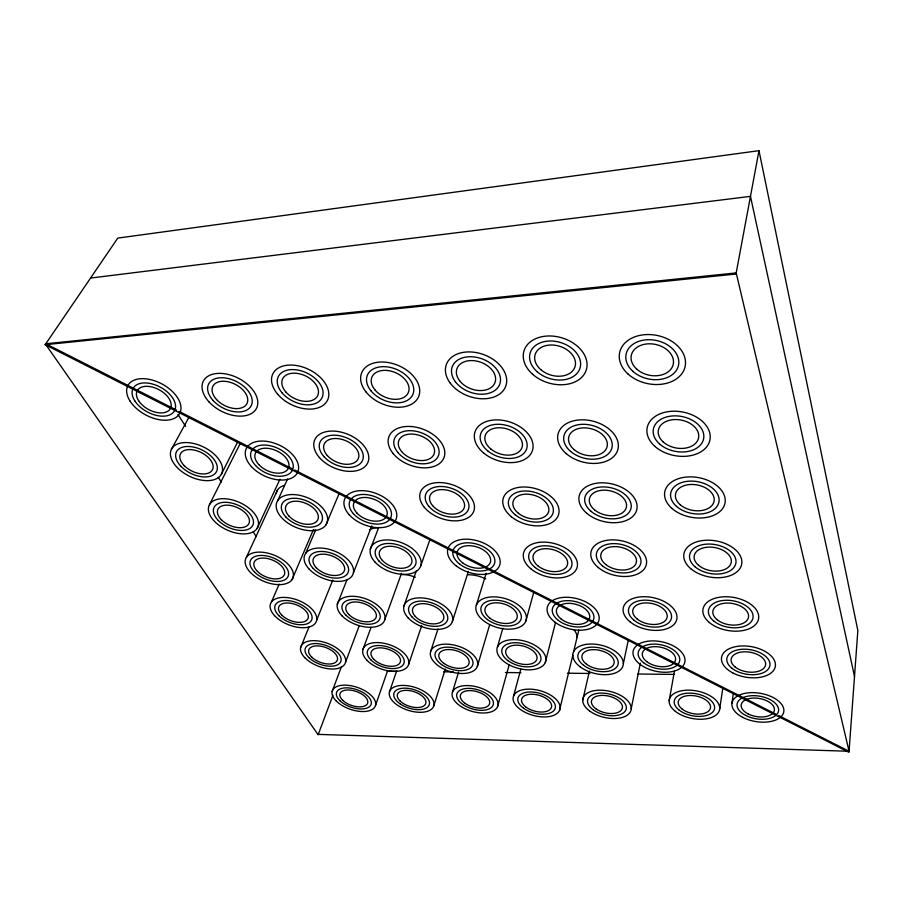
<?xml version="1.0" encoding="UTF-8"?>
<svg xmlns="http://www.w3.org/2000/svg" width="903" height="903" viewBox="0 0 903 903"><rect width="100%" height="100%" fill="white"/><g stroke="black" fill="none" stroke-linecap="round" stroke-linejoin="round"><path stroke-width="1.35" d="M731.927 703.29L733.326 693.515M719.668 709.137L722.772 688.312M669.168 700.66L674.575 670.477M758.983 150.666L735.99 274.038L45.15 344.72L117.774 238.099L758.983 150.666L857.85 630.497L848.989 752.334L45.15 344.72M631.231 708.674L640.34 663.174M623.352 663.694L628.24 640.396M582.683 700.412L589.411 671.098M559.476 710.537A24.144 12.834 15.2 0 0 530.084 689.147A24.144 12.834 15.2 0 0 520.309 709.419A24.144 12.834 15.2 0 0 559.476 710.537L572.807 655.273M573.608 651.718L578.846 630.023M545.265 662.588A25.171 14.008 15.7 0 0 514.405 639.629A25.171 14.008 15.7 0 0 504.551 661.978A25.171 14.008 15.7 0 0 545.265 662.588L555.424 622.98M513.626 695.852L520.839 669.123M525.828 621.162A26.006 14.99 16.5 0 0 493.659 596.86A26.006 14.99 16.5 0 0 483.963 621.027A26.006 14.99 16.5 0 0 525.828 621.162L533.989 591.465M497.564 706.677A23.704 12.45 16.6 0 0 467.889 685.58A23.704 12.45 16.6 0 0 459.717 705.615A23.704 12.45 16.6 0 0 497.564 706.677L509.179 664.811M497.395 647.248L502.847 628.296M477.326 666.482A24.528 13.342 17.4 0 0 446.375 644.144A24.528 13.342 17.4 0 0 438.406 665.85A24.528 13.342 17.4 0 0 477.326 666.482L489.595 625.045M452.437 692.217L458.577 672.137M476.321 605.292L486.198 573.202M433.688 706.101A23.218 11.953 18 0 0 403.867 685.422A23.218 11.953 18 0 0 397.309 705.074A23.218 11.953 18 0 0 433.688 706.101L445.348 669.033M452.335 621.614L468.375 571.396M430.629 651.514L437.978 628.996M408.596 664.484L421.656 625.756M389.464 691.935L396.665 670.929M375.513 705.446L387.511 670.985M420.866 565.481L429.715 540.208M403.923 606.094L416.362 570.741M384.813 619.582L401.496 573.337M362.803 649.81L371.077 627.303M332.902 695.378L318.138 734.771L45.522 344.178M345.544 662.204L359.304 625.497M332.101 691.54L341.503 666.561M370.298 549.272L378.786 527.296M353.423 572.807L371.765 525.907M337.282 604.355L347.068 579.478M316.648 620.192L332.789 580.076M300.564 647.801L308.984 626.998M325.927 524.925A27.124 15.927 22.9 0 0 297.956 495.013A27.124 15.927 22.9 0 0 281.871 517.938A27.124 15.927 22.9 0 0 325.927 524.925L338.896 494.11M305.632 553.449L315.542 530.196M291.996 579.703A25.521 14.076 22.6 0 0 265.076 552.591A25.521 14.076 22.6 0 0 250.774 572.829A25.521 14.076 22.6 0 0 291.996 579.703L313.296 529.892M271.385 602.098L279.196 584.106M277.65 500.725L287.583 479.064M257.186 528.289A26.661 15.114 24.3 0 0 228.561 499.133A26.661 15.114 24.3 0 0 214.564 521.449A26.661 15.114 24.3 0 0 257.186 528.289L279.964 479.2M246.35 557.365L277.447 490.126M209.473 504.664L240.221 443.463M221.314 474.335A27.914 16.22 26.1 0 0 190.872 442.955A27.914 16.22 26.1 0 0 177.236 467.551A27.914 16.22 26.1 0 0 221.314 474.335L237.568 442.143M171.401 449.333L188.862 417.434M90.548 278.056L750.472 196.369L854.509 676.449M387.218 671.189L397.06 671.29M443.508 671.821L453.362 671.934M505.443 672.521L520.929 672.69M567.377 673.209L589.896 673.469M637.755 674.01L674.349 674.417M318.274 734.387L849.068 751.262L736.193 272.92L45.793 343.772L176.536 410.086M179.042 411.362L292.188 468.759M294.694 470.034L776.162 714.284M778.679 715.56L849.068 751.262M177.97 414.466L185.578 426.329M218.266 477.337L221.303 482.078M253.235 531.901L256.271 536.642M313.262 530.23A23.534 13.556 21.8 0 1 315.531 530.332M276.194 493.704A24.437 14.471 23.1 0 1 284.298 485.362M573.902 629.696A23.162 13.252 14.9 0 1 577.096 637.055M401.496 574.556A23.083 13.229 19.1 0 1 415.391 577.186M468.036 574.748A23.512 13.748 17.3 0 1 485.69 578.925M369.575 529.689A23.952 14.188 20.2 0 1 378.176 527.724M336.435 701.213A22.812 11.502 19.2 0 0 374.011 708.076A22.812 11.502 19.2 0 0 351.086 685.749A22.812 11.502 19.2 0 0 336.435 701.213M339.923 700.717A18.252 9.199 19.2 0 0 369.993 706.169A18.252 9.199 19.2 0 0 351.583 688.312A18.252 9.199 19.2 0 0 339.923 700.717M342.711 700.31A14.606 7.359 19.2 0 0 366.765 704.633A14.606 7.359 19.2 0 0 352.001 690.355A14.606 7.359 19.2 0 0 342.711 700.31M311.738 657.136A15.159 7.89 20.3 0 0 336.548 661.47A15.159 7.89 20.3 0 0 320.926 646.209A15.159 7.89 20.3 0 0 311.738 657.136M308.894 657.621A18.952 9.865 20.3 0 0 339.9 663.073A18.952 9.865 20.3 0 0 320.43 643.997A18.952 9.865 20.3 0 0 308.894 657.621M305.327 658.208A23.681 12.326 20.3 0 0 344.088 665.082A23.681 12.326 20.3 0 0 319.843 641.22A23.681 12.326 20.3 0 0 305.327 658.208M275.347 616.444A24.55 13.139 21.4 0 0 315.26 623.318A24.55 13.139 21.4 0 0 289.682 597.921A24.55 13.139 21.4 0 0 275.347 616.444M281.883 615.203A15.712 8.409 21.4 0 0 307.415 619.526A15.712 8.409 21.4 0 0 290.947 603.283A15.712 8.409 21.4 0 0 281.883 615.203M278.982 615.767A19.64 10.509 21.4 0 0 310.903 621.219A19.64 10.509 21.4 0 0 290.371 600.901A19.64 10.509 21.4 0 0 278.982 615.767M257.468 571.396A16.333 9.007 22.6 0 0 283.835 575.708A16.333 9.007 22.6 0 0 266.498 558.37A16.333 9.007 22.6 0 0 257.468 571.396M254.499 572.039A20.419 11.254 22.6 0 0 287.47 577.491A20.419 11.254 22.6 0 0 265.854 555.808A20.419 11.254 22.6 0 0 254.499 572.039M218.368 520.534A21.333 12.089 24.3 0 0 252.445 525.941A21.333 12.089 24.3 0 0 229.475 502.632A21.333 12.089 24.3 0 0 218.368 520.534M221.393 519.778A17.067 9.673 24.3 0 0 248.652 524.067A17.067 9.673 24.3 0 0 230.231 505.432A17.067 9.673 24.3 0 0 221.393 519.778M184.212 465.632A17.879 10.384 26.1 0 0 212.397 469.865A17.879 10.384 26.1 0 0 192.791 449.818A17.879 10.384 26.1 0 0 184.212 465.632M181.119 466.501A22.338 12.981 26.1 0 0 216.37 471.851A22.338 12.981 26.1 0 0 191.921 446.771A22.338 12.981 26.1 0 0 181.119 466.501M138.622 400.718A18.839 11.186 28.4 0 0 168.759 410.572A18.839 11.186 28.4 0 0 154.052 387.59A18.839 11.186 28.4 0 0 138.622 400.718M134.807 400.876A23.546 13.985 28.4 0 0 172.473 413.258A23.546 13.985 28.4 0 0 154.153 384.52A23.546 13.985 28.4 0 0 134.807 400.876M130.021 401.045A29.427 17.484 28.4 0 0 177.09 416.599A29.427 17.484 28.4 0 0 154.323 380.682A29.427 17.484 28.4 0 0 130.021 401.045M748.113 713.901A16.818 9.165 9.6 0 0 774.368 710.368A16.818 9.165 9.6 0 0 750.901 698.279A16.818 9.165 9.6 0 0 748.113 713.901M745.686 715.436A21.017 11.446 9.6 0 0 778.533 711.067A21.017 11.446 9.6 0 0 749.253 695.931A21.017 11.446 9.6 0 0 745.686 715.436M742.65 717.332A26.266 14.313 9.6 0 0 783.748 711.936A26.266 14.313 9.6 0 0 747.221 692.973A26.266 14.313 9.6 0 0 742.65 717.332M735.053 666.922A17.462 9.933 9.5 0 0 764.57 667.317A17.462 9.933 9.5 0 0 745.438 651.797A17.462 9.933 9.5 0 0 735.053 666.922M731.723 668.073A21.819 12.416 9.5 0 0 768.634 668.615A21.819 12.416 9.5 0 0 744.794 649.201A21.819 12.416 9.5 0 0 731.723 668.073M732.717 672.859A27.259 15.52 9.5 0 0 775.316 666.437A27.259 15.52 9.5 0 0 737.266 646.367A27.259 15.52 9.5 0 0 732.717 672.859M717.027 619.616A18.071 10.757 9.7 0 0 747.549 619.616A18.071 10.757 9.7 0 0 727.525 603.069A18.071 10.757 9.7 0 0 717.027 619.616M713.618 620.903A22.586 13.443 9.7 0 0 751.77 620.971A22.586 13.443 9.7 0 0 726.813 600.258A22.586 13.443 9.7 0 0 713.618 620.903M709.329 622.483A28.219 16.796 9.7 0 0 757.041 622.664A28.219 16.796 9.7 0 0 725.978 596.736A28.219 16.796 9.7 0 0 709.329 622.483M698.617 565.357A18.794 11.739 10 0 0 730.301 564.894A18.794 11.739 10 0 0 709.25 547.105A18.794 11.739 10 0 0 698.617 565.357M695.096 566.824A23.478 14.674 10 0 0 734.703 566.305A23.478 14.674 10 0 0 708.483 544.046A23.478 14.674 10 0 0 695.096 566.824M690.671 568.608A29.347 18.342 10 0 0 740.2 568.066A29.347 18.342 10 0 0 707.557 540.197A29.347 18.342 10 0 0 690.671 568.608M680.196 504.743A19.606 12.913 10.3 0 0 713.189 503.705A19.606 12.913 10.3 0 0 690.998 484.471A19.606 12.913 10.3 0 0 680.196 504.743M671.956 508.445A30.623 20.159 10.3 0 0 723.563 507.034A30.623 20.159 10.3 0 0 689.147 476.886A30.623 20.159 10.3 0 0 671.956 508.445M676.539 506.414A24.505 16.13 10.3 0 0 717.806 505.183A24.505 16.13 10.3 0 0 690.152 481.118A24.505 16.13 10.3 0 0 676.539 506.414M663.333 442.064A20.476 14.188 10.8 0 0 697.726 440.371A20.476 14.188 10.8 0 0 674.327 419.579A20.476 14.188 10.8 0 0 663.333 442.064M659.54 443.949A25.577 17.733 10.8 0 0 702.545 441.917A25.577 17.733 10.8 0 0 673.412 415.888A25.577 17.733 10.8 0 0 659.54 443.949M654.788 446.263A31.977 22.169 10.8 0 0 708.584 443.858A31.977 22.169 10.8 0 0 672.317 411.249A31.977 22.169 10.8 0 0 654.788 446.263M636.638 369.034A21.435 15.712 12 0 0 672.509 366.505A21.435 15.712 12 0 0 647.677 343.862A21.435 15.712 12 0 0 636.638 369.034M632.721 371.189A26.785 19.64 12 0 0 677.589 368.131A26.785 19.64 12 0 0 646.638 339.776A26.785 19.64 12 0 0 632.721 371.189M627.811 373.819A33.479 24.55 12 0 0 683.921 370.174A33.479 24.55 12 0 0 645.408 334.629A33.479 24.55 12 0 0 627.811 373.819M574.094 449.604A19.776 13.489 14.6 0 0 606.669 448.012A19.776 13.489 14.6 0 0 583.022 427.898A19.776 13.489 14.6 0 0 574.094 449.604M566.26 453.645A30.894 21.062 14.6 0 0 617.223 451.41A30.894 21.062 14.6 0 0 580.527 419.85A30.894 21.062 14.6 0 0 566.26 453.645M570.617 451.421A24.72 16.852 14.6 0 0 611.365 449.525A24.72 16.852 14.6 0 0 581.893 424.331A24.72 16.852 14.6 0 0 570.617 451.421M518.446 513.288A18.466 11.795 16.3 0 0 548.381 512.362A18.466 11.795 16.3 0 0 525.727 494.167A18.466 11.795 16.3 0 0 518.446 513.288M515.32 514.857A23.072 14.741 16.3 0 0 552.76 513.762A23.072 14.741 16.3 0 0 524.53 490.995A23.072 14.741 16.3 0 0 515.32 514.857M511.414 516.776A28.84 18.421 16.3 0 0 558.246 515.523A28.84 18.421 16.3 0 0 523.074 486.999A28.84 18.421 16.3 0 0 511.414 516.776M630.136 621.896A27.361 16.198 12.2 0 0 675.749 622.065A27.361 16.198 12.2 0 0 644.245 596.702A27.361 16.198 12.2 0 0 630.136 621.896M634.12 620.35A21.898 12.958 12.2 0 0 670.59 620.406A21.898 12.958 12.2 0 0 645.295 600.156A21.898 12.958 12.2 0 0 634.12 620.35M637.292 619.086A17.518 10.373 12.2 0 0 666.459 619.086A17.518 10.373 12.2 0 0 646.164 602.899A17.518 10.373 12.2 0 0 637.292 619.086M490.16 618.318A16.649 9.594 16.5 0 0 516.922 618.307A16.649 9.594 16.5 0 0 496.232 602.798A16.649 9.594 16.5 0 0 490.16 618.318M487.417 619.537A20.814 11.987 16.5 0 0 520.884 619.571A20.814 11.987 16.5 0 0 495.07 600.168A20.814 11.987 16.5 0 0 487.417 619.537M682.228 709.115A16.412 8.928 11.2 0 0 709.713 709.814A16.412 8.928 11.2 0 0 691.167 695.491A16.412 8.928 11.2 0 0 682.228 709.115M679.18 710.13A20.509 11.163 11.2 0 0 713.562 711.045A20.509 11.163 11.2 0 0 690.445 693.132A20.509 11.163 11.2 0 0 679.18 710.13M675.376 711.372A25.634 13.951 11.2 0 0 718.359 712.58A25.634 13.951 11.2 0 0 689.565 690.163A25.634 13.951 11.2 0 0 675.376 711.372M507.926 660.624A20.148 11.208 15.7 0 0 540.479 661.052A20.148 11.208 15.7 0 0 515.726 642.722A20.148 11.208 15.7 0 0 507.926 660.624M510.624 659.517A16.119 8.962 15.7 0 0 536.653 659.833A16.119 8.962 15.7 0 0 516.798 645.171A16.119 8.962 15.7 0 0 510.624 659.517M459.796 564.217A21.728 13.093 17.7 0 0 494.472 563.686A21.728 13.093 17.7 0 0 467.223 542.793A21.728 13.093 17.7 0 0 459.796 564.217M462.618 562.829A17.394 10.475 17.7 0 0 490.34 562.366A17.394 10.475 17.7 0 0 468.488 545.672A17.394 10.475 17.7 0 0 462.618 562.829M456.252 565.91A27.158 16.356 17.7 0 0 499.641 565.346A27.158 16.356 17.7 0 0 465.688 539.181A27.158 16.356 17.7 0 0 456.252 565.91M428.948 506.414A22.654 14.2 19.1 0 0 466.795 512.182A22.654 14.2 19.1 0 0 445.506 486.852A22.654 14.2 19.1 0 0 428.948 506.414M424.399 507.407A28.309 17.744 19.1 0 0 471.705 514.71A28.309 17.744 19.1 0 0 445.224 483.026A28.309 17.744 19.1 0 0 424.399 507.407M432.582 505.59A18.128 11.355 19.1 0 0 462.855 510.15A18.128 11.355 19.1 0 0 445.755 489.9A18.128 11.355 19.1 0 0 432.582 505.59M455.462 381.845A25.307 17.688 20.1 0 0 497.892 387.568A25.307 17.688 20.1 0 0 474.696 357.024A25.307 17.688 20.1 0 0 455.462 381.845M459.582 380.705A20.25 14.155 20.1 0 0 493.523 385.209A20.25 14.155 20.1 0 0 474.876 360.794A20.25 14.155 20.1 0 0 459.582 380.705M450.315 383.222A31.616 22.112 20.1 0 0 503.343 390.514A31.616 22.112 20.1 0 0 474.504 352.294A31.616 22.112 20.1 0 0 450.315 383.222M401.621 451.568A18.861 12.236 20.9 0 0 432.921 456.071A18.861 12.236 20.9 0 0 414.77 434.309A18.861 12.236 20.9 0 0 401.621 451.568M397.896 452.516A23.568 15.283 20.9 0 0 437.029 458.216A23.568 15.283 20.9 0 0 414.421 431.002A23.568 15.283 20.9 0 0 397.896 452.516M393.234 453.667A29.449 19.11 20.9 0 0 442.154 460.891A29.449 19.11 20.9 0 0 414.037 426.848A29.449 19.11 20.9 0 0 393.234 453.667M374.847 389.769A19.764 13.308 23 0 0 407.434 394.182A19.764 13.308 23 0 0 388.121 370.58A19.764 13.308 23 0 0 374.847 389.769M371.009 390.864A24.697 16.638 23 0 0 411.745 396.462A24.697 16.638 23 0 0 387.692 366.945A24.697 16.638 23 0 0 371.009 390.864M366.2 392.184A30.871 20.792 23 0 0 417.13 399.318A30.871 20.792 23 0 0 387.206 362.385A30.871 20.792 23 0 0 366.2 392.184M282.334 393.132A24.291 15.701 25.6 0 0 321.558 398.607A24.291 15.701 25.6 0 0 296.568 369.858A24.291 15.701 25.6 0 0 282.334 393.132M285.924 392.06A19.437 12.563 25.6 0 0 317.292 396.372A19.437 12.563 25.6 0 0 297.222 373.39A19.437 12.563 25.6 0 0 285.924 392.06M277.842 394.43A30.352 19.629 25.6 0 0 326.886 401.383A30.352 19.629 25.6 0 0 295.778 365.41A30.352 19.629 25.6 0 0 277.842 394.43M595.754 708.652A15.848 8.533 13.4 0 0 621.862 709.329A15.848 8.533 13.4 0 0 603.114 695.389A15.848 8.533 13.4 0 0 595.754 708.652M592.955 709.645A19.81 10.667 13.4 0 0 625.598 710.526A19.81 10.667 13.4 0 0 602.222 693.086A19.81 10.667 13.4 0 0 592.955 709.645M589.456 710.853A24.753 13.331 13.4 0 0 630.283 712.027A24.753 13.331 13.4 0 0 601.15 690.197A24.753 13.331 13.4 0 0 589.456 710.853M526.189 707.263A15.453 8.217 15.2 0 0 551.236 707.907A15.453 8.217 15.2 0 0 532.318 694.238A15.453 8.217 15.2 0 0 526.189 707.263M523.582 708.234A19.313 10.272 15.2 0 0 554.894 709.081A19.313 10.272 15.2 0 0 531.314 691.98A19.313 10.272 15.2 0 0 523.582 708.234M462.799 704.442A18.974 9.967 16.6 0 0 493.061 705.232A18.974 9.967 16.6 0 0 469.255 688.379A18.974 9.967 16.6 0 0 462.799 704.442M465.248 703.471A15.182 7.969 16.6 0 0 489.449 704.08A15.182 7.969 16.6 0 0 470.373 690.603A15.182 7.969 16.6 0 0 465.248 703.471M399.927 700.852A14.866 7.653 18 0 0 424.647 705.277A14.866 7.653 18 0 0 410.21 690.727A14.866 7.653 18 0 0 399.927 700.852M400.187 703.911A18.579 9.572 18 0 0 429.275 704.679A18.579 9.572 18 0 0 405.357 688.165A18.579 9.572 18 0 0 400.187 703.911M373.808 659.303A15.407 8.206 19 0 0 399.295 663.728A15.407 8.206 19 0 0 384.068 648.207A15.407 8.206 19 0 0 373.808 659.303M367.069 660.386A24.054 12.811 19 0 0 406.903 667.407A24.054 12.811 19 0 0 383.278 643.15A24.054 12.811 19 0 0 367.069 660.386M370.817 659.8A19.245 10.249 19 0 0 402.682 665.364A19.245 10.249 19 0 0 383.707 645.961A19.245 10.249 19 0 0 370.817 659.8M444.05 663.468A15.701 8.533 17.4 0 0 468.928 663.795A15.701 8.533 17.4 0 0 449.028 649.528A15.701 8.533 17.4 0 0 444.05 663.468M441.544 664.54A19.618 10.667 17.4 0 0 472.664 664.992A19.618 10.667 17.4 0 0 447.843 647.146A19.618 10.667 17.4 0 0 441.544 664.54M407.998 617.675A25.431 14.335 18.4 0 0 450.383 624.865A25.431 14.335 18.4 0 0 426.182 598.418A25.431 14.335 18.4 0 0 407.998 617.675M415.267 616.399A16.277 9.177 18.4 0 0 442.391 620.914A16.277 9.177 18.4 0 0 426.792 604.005A16.277 9.177 18.4 0 0 415.267 616.399M412.039 616.975A20.351 11.468 18.4 0 0 445.947 622.664A20.351 11.468 18.4 0 0 426.509 601.533A20.351 11.468 18.4 0 0 412.039 616.975M316.377 567.818A16.626 9.448 21.4 0 0 343.558 572.209A16.626 9.448 21.4 0 0 326.536 554.453A16.626 9.448 21.4 0 0 316.377 567.818M313.239 568.484A20.78 11.807 21.4 0 0 347.226 574.026A20.78 11.807 21.4 0 0 326.028 551.823A20.78 11.807 21.4 0 0 313.239 568.484M309.323 569.285A25.961 14.753 21.4 0 0 351.809 576.295A25.961 14.753 21.4 0 0 325.407 548.516A25.961 14.753 21.4 0 0 309.323 569.285M289.118 516.234A17.36 10.204 22.9 0 0 317.303 520.602A17.36 10.204 22.9 0 0 299.277 501.481A17.36 10.204 22.9 0 0 289.118 516.234M285.901 517.001A21.706 12.744 22.9 0 0 321.141 522.521A21.706 12.744 22.9 0 0 298.679 498.614A21.706 12.744 22.9 0 0 285.901 517.001M255.56 465.542A22.643 13.68 24.6 0 0 291.996 471.016A22.643 13.68 24.6 0 0 268.214 445.36A22.643 13.68 24.6 0 0 255.56 465.542M251.429 466.614A28.298 17.101 24.6 0 0 296.997 473.544A28.298 17.101 24.6 0 0 267.367 441.454A28.298 17.101 24.6 0 0 251.429 466.614M258.856 464.661A18.116 10.949 24.6 0 0 288.001 468.984A18.116 10.949 24.6 0 0 268.902 448.464A18.116 10.949 24.6 0 0 258.856 464.661M213.187 400.582A23.884 14.832 27.1 0 0 251.068 405.955A23.884 14.832 27.1 0 0 225.513 378.03A23.884 14.832 27.1 0 0 213.187 400.582M216.562 399.544A19.11 11.863 27.1 0 0 246.846 403.788A19.11 11.863 27.1 0 0 226.337 381.461A19.11 11.863 27.1 0 0 216.562 399.544M208.954 401.835A29.844 18.534 27.1 0 0 256.328 408.664A29.844 18.534 27.1 0 0 224.497 373.729A29.844 18.534 27.1 0 0 208.954 401.835M379.046 561.09A21.277 12.484 19.8 0 0 414.285 566.757A21.277 12.484 19.8 0 0 393.516 543.832A21.277 12.484 19.8 0 0 379.046 561.09M382.364 560.402A17.022 9.989 19.8 0 0 410.56 564.894A17.022 9.989 19.8 0 0 393.889 546.563A17.022 9.989 19.8 0 0 382.364 560.402M374.88 561.926A26.582 15.611 19.8 0 0 418.936 569.093A26.582 15.611 19.8 0 0 393.087 540.423A26.582 15.611 19.8 0 0 374.88 561.926M356.775 512.881A17.676 10.712 21.2 0 0 385.897 517.34A17.676 10.712 21.2 0 0 368.311 497.745A17.676 10.712 21.2 0 0 356.775 512.881M353.378 513.672A22.09 13.398 21.2 0 0 389.78 519.315A22.09 13.398 21.2 0 0 367.871 494.799A22.09 13.398 21.2 0 0 353.378 513.672M349.111 514.631A27.609 16.739 21.2 0 0 394.622 521.765A27.609 16.739 21.2 0 0 367.352 491.108A27.609 16.739 21.2 0 0 349.111 514.631M327.315 455.53A18.5 11.615 23 0 0 357.565 459.932A18.5 11.615 23 0 0 338.851 438.745A18.5 11.615 23 0 0 327.315 455.53M319.425 457.561A28.907 18.15 23 0 0 366.697 464.639A28.907 18.15 23 0 0 337.688 431.476A28.907 18.15 23 0 0 319.425 457.561M323.816 456.455A23.128 14.516 23 0 0 361.629 462.031A23.128 14.516 23 0 0 338.32 435.517A23.128 14.516 23 0 0 323.816 456.455M341.944 615.744A25.002 13.782 20 0 0 383.143 622.788A25.002 13.782 20 0 0 358.209 596.804A25.002 13.782 20 0 0 341.944 615.744M348.851 614.48A16.006 8.827 20 0 0 375.208 618.905A16.006 8.827 20 0 0 359.146 602.29A16.006 8.827 20 0 0 348.851 614.48M345.781 615.056A20.001 11.028 20 0 0 378.741 620.632A20.001 11.028 20 0 0 358.717 599.852A20.001 11.028 20 0 0 345.781 615.056M554.645 621.907A26.616 15.577 14.4 0 0 598.283 622.065A26.616 15.577 14.4 0 0 566.429 597.267A26.616 15.577 14.4 0 0 554.645 621.907M558.347 620.395A21.3 12.461 14.4 0 0 593.237 620.44A21.3 12.461 14.4 0 0 567.671 600.642A21.3 12.461 14.4 0 0 558.347 620.395M561.294 619.153A17.044 9.967 14.4 0 0 589.196 619.153A17.044 9.967 14.4 0 0 568.687 603.328A17.044 9.967 14.4 0 0 561.294 619.153M535.208 567.524A22.169 13.568 15.3 0 0 571.351 567.028A22.169 13.568 15.3 0 0 544.453 545.773A22.169 13.568 15.3 0 0 535.208 567.524M538.244 566.125A17.744 10.859 15.3 0 0 567.14 565.684A17.744 10.859 15.3 0 0 545.57 548.697A17.744 10.859 15.3 0 0 538.244 566.125M531.404 569.24A27.711 16.954 15.3 0 0 576.622 568.721A27.711 16.954 15.3 0 0 543.109 542.105A27.711 16.954 15.3 0 0 531.404 569.24M605.687 564.431A18.173 11.276 13.1 0 0 635.78 563.957A18.173 11.276 13.1 0 0 614.39 546.608A18.173 11.276 13.1 0 0 605.687 564.431M598.384 567.615A28.377 17.608 13.1 0 0 645.442 567.061A28.377 17.608 13.1 0 0 612.234 539.859A28.377 17.608 13.1 0 0 598.384 567.615M602.448 565.854A22.71 14.087 13.1 0 0 640.08 565.334A22.71 14.087 13.1 0 0 613.408 543.617A22.71 14.087 13.1 0 0 602.448 565.854M594.501 509.811A18.952 12.326 13.6 0 0 625.847 508.84A18.952 12.326 13.6 0 0 603.407 490.171A18.952 12.326 13.6 0 0 594.501 509.811M591.138 511.425A23.692 15.396 13.6 0 0 630.339 510.274A23.692 15.396 13.6 0 0 602.369 486.92A23.692 15.396 13.6 0 0 591.138 511.425M586.927 513.401A29.607 19.245 13.6 0 0 635.949 512.08A29.607 19.245 13.6 0 0 601.116 482.823A29.607 19.245 13.6 0 0 586.927 513.401M490.893 449.051A19.335 12.947 18 0 0 522.013 447.493A19.335 12.947 18 0 0 498.027 427.785A19.335 12.947 18 0 0 490.893 449.051M487.688 450.845A24.167 16.186 18 0 0 526.607 448.972A24.167 16.186 18 0 0 496.718 424.297A24.167 16.186 18 0 0 487.688 450.845M483.658 453.024A30.205 20.227 18 0 0 532.352 450.811A30.205 20.227 18 0 0 495.104 419.918A30.205 20.227 18 0 0 483.658 453.024M540.784 369.632A20.848 15.058 16.8 0 0 574.861 367.16A20.848 15.058 16.8 0 0 549.555 345.059A20.848 15.058 16.8 0 0 540.784 369.632M532.68 374.316A32.564 23.523 16.8 0 0 586.002 370.749A32.564 23.523 16.8 0 0 546.755 336.051A32.564 23.523 16.8 0 0 532.68 374.316M537.195 371.743A26.063 18.816 16.8 0 0 579.816 368.763A26.063 18.816 16.8 0 0 548.29 341.074A26.063 18.816 16.8 0 0 537.195 371.743M586.487 664.19A16.491 9.278 13.7 0 0 613.611 664.54A16.491 9.278 13.7 0 0 594.016 649.641A16.491 9.278 13.7 0 0 586.487 664.19M583.586 665.308A20.611 11.592 13.7 0 0 617.517 665.793A20.611 11.592 13.7 0 0 593.079 647.146A20.611 11.592 13.7 0 0 583.586 665.308M579.952 666.674A25.747 14.482 13.7 0 0 622.381 667.351A25.747 14.482 13.7 0 0 591.939 644.02A25.747 14.482 13.7 0 0 579.952 666.674M646.65 661.549A16.92 9.617 12 0 0 674.834 661.888A16.92 9.617 12 0 0 655.341 646.65A16.92 9.617 12 0 0 646.65 661.549M643.568 662.689A21.141 12.021 12 0 0 678.808 663.163A21.141 12.021 12 0 0 654.517 644.099A21.141 12.021 12 0 0 643.568 662.689M639.708 664.077A26.424 15.024 12 0 0 683.785 664.755A26.424 15.024 12 0 0 653.524 640.893A26.424 15.024 12 0 0 639.708 664.077"/></g></svg>
